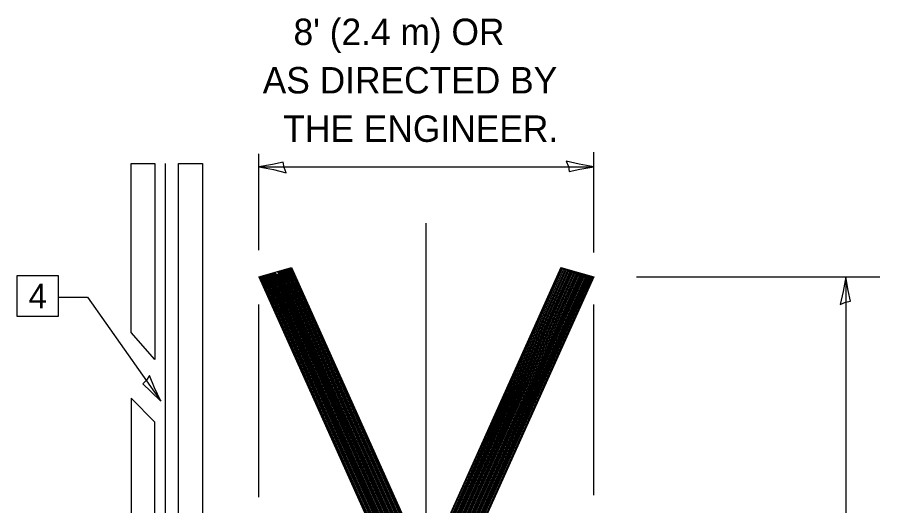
# Model space of a CAD drawing. Extents: x 100275 to 102995, y 95053 to 95493.
# Drawn here: x 102672.9 to 102747.3, y 95183.3 to 95225.5 of the extents above; entities that cross this region are included whole.
import ezdxf

# ---------------------------------------------------------------- set-up
doc = ezdxf.new("R2010")
doc.units = 0
for name, color, linetype in [('Alignment_EX_50 Centerline', 7, 'Continuous'), ('Design_PR_PMK Symbols', 7, 'Continuous'), ('Design_PR_Roadway Dimensions', 7, 'Continuous'), ('Design_PR_Roadway Notes', 7, 'Continuous'), ('Level 9', 7, 'Continuous')]:
    doc.layers.add(name, color=color, linetype=linetype)

msp = doc.modelspace()

# ---------------------------------------------------------------- linework, layer by layer
at = {"layer": 'Alignment_EX_50 Centerline'}
msp.add_line((102708.169, 95133.105), (102708.169, 95207.751), dxfattribs=at)
msp.add_line((102708.169, 95133.105), (102708.169, 95207.751), dxfattribs=at)
at = {"layer": 'Design_PR_PMK Symbols'}
msp.add_lwpolyline([(102682.711, 95212.888), (102684.762, 95212.888), (102684.762, 95195.965), (102682.711, 95198.297)], close=True, dxfattribs=at)
at = {"layer": 'Design_PR_Roadway Dimensions'}
for p, q in [((102693.726, 95205.403), (102693.726, 95213.745)), ((102693.726, 95205.403), (102693.726, 95213.745)), ((102722.628, 95205.207), (102722.628, 95213.871)), ((102722.628, 95205.207), (102722.628, 95213.871)), ((102693.726, 95212.601), (102722.628, 95212.601)), ((102693.726, 95212.601), (102722.628, 95212.601)), ((102726.335, 95203.109), (102747.309, 95203.109)), ((102726.335, 95203.109), (102747.309, 95203.109)), ((102744.384, 95203.109), (102744.384, 95146.222)), ((102744.384, 95203.109), (102744.384, 95146.222)), ((102693.726, 95184.076), (102693.726, 95200.724)), ((102693.726, 95184.076), (102693.726, 95200.724)), ((102722.628, 95184.271), (102722.628, 95200.724)), ((102722.628, 95184.271), (102722.628, 95200.724))]:
    msp.add_line(p, q, dxfattribs=at)
for points in [[(102696.101, 95212.104), (102695.907, 95212.561), (102695.833, 95212.998), (102694.914, 95212.807), (102693.726, 95212.601), (102694.993, 95212.371)], [(102696.101, 95212.104), (102695.907, 95212.561), (102695.833, 95212.998), (102694.914, 95212.807), (102693.726, 95212.601), (102694.993, 95212.371)], [(102720.253, 95213.098), (102720.446, 95212.642), (102720.521, 95212.204), (102721.44, 95212.396), (102722.628, 95212.601), (102721.361, 95212.832)], [(102720.253, 95213.098), (102720.446, 95212.642), (102720.521, 95212.204), (102721.44, 95212.396), (102722.628, 95212.601), (102721.361, 95212.832)], [(102743.887, 95200.735), (102744.344, 95200.928), (102744.781, 95201.003), (102744.59, 95201.922), (102744.384, 95203.109), (102744.154, 95201.842)], [(102743.887, 95200.735), (102744.344, 95200.928), (102744.781, 95201.003), (102744.59, 95201.922), (102744.384, 95203.109), (102744.154, 95201.842)]]:
    msp.add_lwpolyline(points, close=True, dxfattribs=at)
at = {"layer": 'Design_PR_Roadway Notes'}
for p, q in [((102676.427, 95201.347), (102678.955, 95201.347)), ((102676.427, 95201.347), (102678.955, 95201.347)), ((102678.955, 95201.347), (102685.277, 95192.371))]:
    msp.add_line(p, q, dxfattribs=at)
for points in [[(102672.89, 95199.685), (102672.89, 95203.222), (102676.427, 95203.222), (102676.427, 95199.685)], [(102672.89, 95199.685), (102672.89, 95203.222), (102676.427, 95203.222), (102676.427, 95199.685)], [(102684.315, 95194.598), (102684.054, 95194.177), (102683.739, 95193.864), (102684.425, 95193.223), (102685.277, 95192.371), (102684.735, 95193.539)]]:
    msp.add_lwpolyline(points, close=True, dxfattribs=at)
at = {"layer": 'Level 9'}
for p, q in [((102685.689, 95138.144), (102685.689, 95212.888)), ((102685.689, 95138.144), (102685.689, 95212.888)), ((102693.726, 95203.109), (102696.56, 95203.918)), ((102693.726, 95203.109), (102696.56, 95203.918)), ((102696.451, 95203.883), (102722.204, 95146.512)), ((102696.451, 95203.883), (102722.204, 95146.512)), ((102696.56, 95203.918), (102722.458, 95146.225)), ((102696.56, 95203.918), (102722.458, 95146.225)), ((102719.793, 95203.918), (102708.163, 95177.998)), ((102719.793, 95203.918), (102708.163, 95177.998)), ((102719.847, 95203.897), (102708.21, 95177.96)), ((102719.847, 95203.897), (102708.21, 95177.96)), ((102719.795, 95203.918), (102722.628, 95203.109)), ((102719.795, 95203.918), (102722.628, 95203.109)), ((102693.782, 95203.126), (102719.672, 95145.436)), ((102693.782, 95203.126), (102719.672, 95145.436)), ((102693.892, 95203.156), (102719.775, 95145.481)), ((102693.892, 95203.156), (102719.775, 95145.481)), ((102694.001, 95203.186), (102719.877, 95145.528)), ((102694.001, 95203.186), (102719.877, 95145.528)), ((102694.112, 95203.217), (102719.981, 95145.574)), ((102694.112, 95203.217), (102719.981, 95145.574)), ((102694.22, 95203.25), (102720.085, 95145.621)), ((102694.22, 95203.25), (102720.085, 95145.621)), ((102694.332, 95203.281), (102720.186, 95145.666)), ((102694.332, 95203.281), (102720.186, 95145.666)), ((102694.44, 95203.311), (102720.292, 95145.714)), ((102694.44, 95203.311), (102720.292, 95145.714)), ((102694.538, 95203.328), (102720.382, 95145.744)), ((102694.538, 95203.328), (102720.382, 95145.744)), ((102694.604, 95203.358), (102720.446, 95145.781)), ((102694.604, 95203.358), (102720.446, 95145.781)), ((102694.695, 95203.385), (102720.531, 95145.822)), ((102694.695, 95203.385), (102720.531, 95145.822)), ((102694.805, 95203.418), (102720.635, 95145.867)), ((102694.805, 95203.418), (102720.635, 95145.867)), ((102694.915, 95203.448), (102720.736, 95145.912)), ((102694.915, 95203.448), (102720.736, 95145.912)), ((102695.026, 95203.48), (102720.84, 95145.96)), ((102695.026, 95203.48), (102720.84, 95145.96)), ((102695.136, 95203.511), (102720.944, 95146.006)), ((102695.136, 95203.511), (102720.944, 95146.006)), ((102695.326, 95203.374), (102721.054, 95146.047)), ((102695.326, 95203.374), (102721.054, 95146.047)), ((102695.354, 95203.574), (102721.149, 95146.099)), ((102695.354, 95203.574), (102721.149, 95146.099)), ((102695.464, 95203.604), (102721.251, 95146.143)), ((102695.464, 95203.604), (102721.251, 95146.143)), ((102695.573, 95203.635), (102721.354, 95146.191)), ((102695.573, 95203.635), (102721.354, 95146.191)), ((102695.682, 95203.668), (102721.458, 95146.236)), ((102695.682, 95203.668), (102721.458, 95146.236)), ((102695.793, 95203.7), (102721.561, 95146.282)), ((102695.793, 95203.7), (102721.561, 95146.282)), ((102695.901, 95203.73), (102721.663, 95146.329)), ((102695.901, 95203.73), (102721.663, 95146.329)), ((102696.013, 95203.763), (102721.766, 95146.375)), ((102696.013, 95203.763), (102721.766, 95146.375)), ((102696.121, 95203.793), (102721.87, 95146.42)), ((102696.121, 95203.793), (102721.87, 95146.42)), ((102696.232, 95203.824), (102721.973, 95146.468)), ((102696.232, 95203.824), (102721.973, 95146.468)), ((102696.341, 95203.857), (102722.075, 95146.515)), ((102696.341, 95203.857), (102722.075, 95146.515)), ((102719.947, 95203.849), (102708.258, 95177.796)), ((102719.947, 95203.849), (102708.258, 95177.796)), ((102720.052, 95203.804), (102708.317, 95177.652)), ((102720.052, 95203.804), (102708.317, 95177.652)), ((102720.153, 95203.758), (102708.383, 95177.525)), ((102720.153, 95203.758), (102708.383, 95177.525)), ((102720.257, 95203.711), (102708.441, 95177.38)), ((102720.257, 95203.711), (102708.441, 95177.38)), ((102720.358, 95203.664), (102708.506, 95177.244)), ((102720.358, 95203.664), (102708.506, 95177.244)), ((102720.464, 95203.619), (102708.563, 95177.102)), ((102720.464, 95203.619), (102708.563, 95177.102)), ((102720.566, 95203.571), (102708.625, 95176.962)), ((102720.566, 95203.571), (102708.625, 95176.962)), ((102720.669, 95203.527), (102708.686, 95176.817)), ((102720.669, 95203.527), (102708.686, 95176.817)), ((102720.771, 95203.48), (102708.75, 95176.686)), ((102720.771, 95203.48), (102708.75, 95176.686)), ((102720.874, 95203.435), (102708.8, 95176.521)), ((102720.874, 95203.435), (102708.8, 95176.521)), ((102720.979, 95203.388), (102708.862, 95176.388)), ((102720.979, 95203.388), (102708.862, 95176.388)), ((102721.08, 95203.342), (102708.92, 95176.242)), ((102721.08, 95203.342), (102708.92, 95176.242)), ((102721.184, 95203.295), (102708.998, 95176.139)), ((102721.184, 95203.295), (102708.998, 95176.139)), ((102721.285, 95203.25), (102709.062, 95176.003)), ((102721.285, 95203.25), (102709.062, 95176.003)), ((102721.391, 95203.202), (102709.121, 95175.863)), ((102721.391, 95203.202), (102709.121, 95175.863)), ((102721.441, 95203.18), (102709.154, 95175.798)), ((102721.441, 95203.18), (102709.154, 95175.798)), ((102721.545, 95203.134), (102709.218, 95175.661)), ((102721.545, 95203.134), (102709.218, 95175.661)), ((102720.052, 95203.806), (102722.611, 95203.074)), ((102720.052, 95203.806), (102722.611, 95203.074)), ((102720.374, 95203.656), (102722.588, 95203.022)), ((102720.374, 95203.656), (102722.588, 95203.022)), ((102720.739, 95203.492), (102722.563, 95202.97)), ((102720.739, 95203.492), (102722.563, 95202.97)), ((102721.113, 95203.325), (102722.54, 95202.918)), ((102721.113, 95203.325), (102722.54, 95202.918)), ((102721.482, 95203.161), (102722.518, 95202.865)), ((102721.482, 95203.161), (102722.518, 95202.865)), ((102693.726, 95203.109), (102719.62, 95145.412)), ((102693.726, 95203.109), (102719.62, 95145.412)), ((102721.646, 95203.087), (102709.278, 95175.524)), ((102721.646, 95203.087), (102709.278, 95175.524)), ((102721.75, 95203.041), (102709.338, 95175.379)), ((102721.75, 95203.041), (102709.338, 95175.379)), ((102721.854, 95202.996), (102709.4, 95175.24)), ((102721.854, 95202.996), (102709.4, 95175.24)), ((102721.956, 95202.948), (102709.458, 95175.098)), ((102721.956, 95202.948), (102709.458, 95175.098)), ((102722.059, 95202.901), (102709.523, 95174.962)), ((102722.059, 95202.901), (102709.523, 95174.962)), ((102722.161, 95202.856), (102709.584, 95174.823)), ((102722.161, 95202.856), (102709.584, 95174.823)), ((102722.264, 95202.815), (102709.646, 95174.692)), ((102722.264, 95202.815), (102709.646, 95174.692)), ((102722.375, 95202.782), (102709.707, 95174.552)), ((102722.375, 95202.782), (102709.707, 95174.552)), ((102722.628, 95203.109), (102709.765, 95174.442)), ((102722.628, 95203.109), (102709.765, 95174.442)), ((102721.838, 95203.003), (102722.494, 95202.814)), ((102721.838, 95203.003), (102722.494, 95202.814)), ((102722.17, 95202.848), (102722.472, 95202.762)), ((102722.17, 95202.848), (102722.472, 95202.762))]:
    msp.add_line(p, q, dxfattribs=at)
for points in [[(102688.863, 95138.144), (102686.812, 95138.144), (102686.812, 95212.888), (102688.863, 95212.888)], [(102688.863, 95138.144), (102686.812, 95138.144), (102686.812, 95212.888), (102688.863, 95212.888)], [(102684.762, 95138.144), (102684.762, 95190.573), (102684.762, 95190.573), (102682.711, 95192.638), (102682.711, 95138.144)]]:
    msp.add_lwpolyline(points, close=True, dxfattribs=at)

# ---------------------------------------------------------------- texts
at = {"layer": 'Design_PR_Roadway Dimensions'}
for s, p in [("8' (2.4 m) OR", (102696.727, 95223.126)), ("8' (2.4 m) OR", (102696.727, 95223.126)), ('AS DIRECTED BY', (102694.07, 95218.946)), ('AS DIRECTED BY', (102694.07, 95218.946)), ('THE ENGINEER.', (102695.848, 95214.766)), ('THE ENGINEER.', (102695.848, 95214.766))]:
    msp.add_text(s, height=2.28, dxfattribs=at).set_placement(p)
at = {"layer": 'Design_PR_Roadway Notes'}
msp.add_text('4', height=2.123, dxfattribs=at).set_placement((102673.869, 95200.395))

doc.saveas('drawing.dxf')
